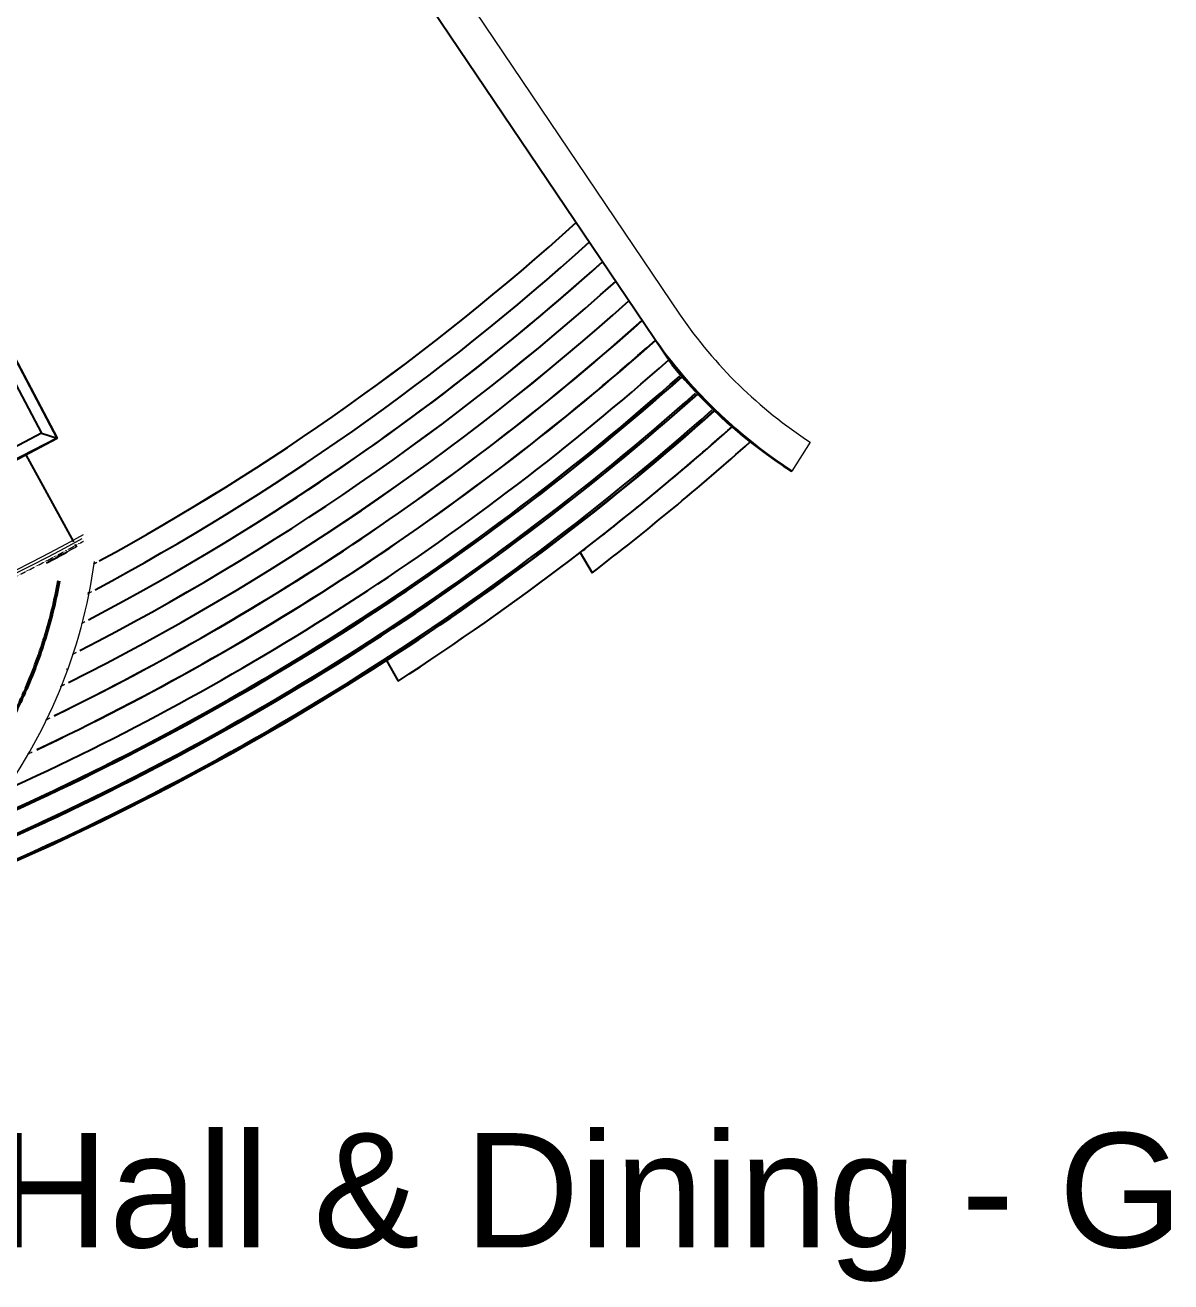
# Model space of a CAD drawing. Header units: inches. Extents: x -460 to 10305, y -938 to 5356.
# Drawn here: x 1751 to 2339, y -938 to -293 of the extents above; entities that cross this region are included whole.
import ezdxf
from ezdxf.enums import TextEntityAlignment as Align

# ---------------------------------------------------------------- set-up
doc = ezdxf.new("R2010")
doc.units = ezdxf.units.IN
doc.header["$MEASUREMENT"] = 0
doc.linetypes.add('01-0263-G-DWG-BFP-ARCH$0$Dash 1_16_', pattern=[0.125, 0.0625, -0.0625])
for name, color, linetype in [('01-0263-G-DWG-BFP-ARCH$0$SP-GROSS', 30, 'Continuous'), ('01-0263-G-DWG-BFP-ARCH$0$SP-STAIRS', 1, 'Continuous'), ('01-0263-G-DWG-BFP-ARCH$0$SP-WALL', 7, 'Continuous')]:
    doc.layers.add(name, color=color, linetype=linetype)
for name, color, linetype, lineweight in [('01-0263-G-DWG-BFP-ARCH$0$SP-HIDDEN', 143, 'Continuous', 9), ('01-0263-G-DWG-BFP-ARCH$0$SP-PRINT_TEXT', 250, 'Continuous', 13), ('01-0263-G-DWG-BFP-ARCH$0$SP-WALL-HALF', 42, 'Continuous', 13)]:
    doc.layers.add(name, color=color, linetype=linetype, lineweight=lineweight)
doc.styles.add('01-0263-G-DWG-BFP-ARCH$0$ARIAL', font='ARIAL', dxfattribs={"height": 0.2})

# ---------------------------------------------------------------- blocks, each defined once
blk = doc.blocks.new('01-0263-G-DWG-BFP-ARCH$0$Basic Wall _ U CONN - Curved Front Wall END - ___-4140287-GROUND FLOOR - PROPOSED')
at = {"layer": '01-0263-G-DWG-BFP-ARCH$0$SP-WALL'}
for p, q in [((1007.05, -1143.53), (1012.35, -1140.72)), ((1058.24, -1227.35), (1012.35, -1140.72)), ((1001.64, -1146.39), (1007.05, -1143.53)), ((1007.05, -1143.53), (1050.13, -1224.86)), ((1050.13, -1224.86), (1022.89, -1239.28)), ((1050.13, -1224.86), (1058.24, -1227.35)), ((1022.88, -1239.25), (1017.78, -1229.62)), ((1025.7, -1244.58), (1058.24, -1227.35)), ((1025.7, -1244.58), (1022.89, -1239.28))]:
    blk.add_line(p, q, dxfattribs=at)
blk = doc.blocks.new('01-0263-G-DWG-BFP-ARCH', base_point=(1295.16, 1352.86))
at = {"layer": '01-0263-G-DWG-BFP-ARCH$0$SP-GROSS'}
blk.add_lwpolyline([(2928.1, 1089.9), (3014.19, 930.33), (3014.24, 930.19), (3016.11, 931.17), (3062, 844.54), (3000.88, 813.14), (2978.91, 802.7), (2952.62, 791), (2935.69, 783.98), (2909.58, 773.36), (2883.83, 763.83), (2863.66, 756.81), (2840.26, 749.07), (2797.94, 736.29), (2765.51, 727.66), (2722.83, 717.94), (2687.72, 710.74)], dxfattribs=at)
at = {"layer": '01-0263-G-DWG-BFP-ARCH$0$SP-HIDDEN', "linetype": '01-0263-G-DWG-BFP-ARCH$0$Dash 1_16_', "lineweight": 20}
blk.add_arc((2469.99, 1907.23), 1269.34, 225.98434, 298.49131, dxfattribs=at)
at = {"layer": '01-0263-G-DWG-BFP-ARCH$0$SP-HIDDEN'}
for centre, radius, start, end in [((2469.99, 1907.23), 1266.34, 270.01137, 298.55945), ((2469.99, 1907.23), 1267.84, 270.01136, 298.49144), ((2814.05, 817.59), 269.51, 322.81608, 352.24562)]:
    blk.add_arc(centre, radius, start, end, dxfattribs=at)
at = {"layer": '01-0263-G-DWG-BFP-ARCH$0$SP-HIDDEN', "lineweight": 50}
blk.add_open_spline([(3014.83, 662.61), (3020.88, 670.57), (3032.04, 687.18), (3045.76, 713.89), (3056.27, 742.02), (3061.04, 761.46), (3062.84, 771.29)], degree=3, dxfattribs=at)
at = {"layer": '01-0263-G-DWG-BFP-ARCH$0$SP-STAIRS'}
for p, q in [((3330.52, 785.81), (3336.72, 775.43)), ((3118.06, 773.22), (3118.05, 773.22)), ((3231.03, 730.28), (3236.96, 719.8))]:
    blk.add_line(p, q, dxfattribs=at)
for centre, radius, start, end in [((2476.92, 1896.5), 1269.34, 298.54958, 312.12897), ((2476.86, 1896.44), 1269.34, 298.5532, 312.13275), ((2476.86, 1896.43), 1281.34, 298.1515, 312.05636), ((2476.86, 1896.43), 1293.34, 297.6976, 311.98131), ((2476.86, 1896.43), 1293.34, 301.94921, 311.98121), ((2476.85, 1896.43), 1305.34, 297.20309, 311.90767), ((2476.86, 1896.43), 1305.34, 297.20283, 311.90756), ((2476.85, 1896.43), 1317.34, 296.65083, 311.83538), ((2476.85, 1896.42), 1317.34, 296.65048, 311.83527), ((2476.94, 1896.41), 1329.34, 296.03801, 311.7614), ((2476.84, 1896.42), 1329.34, 296.04471, 311.7644), ((2477.76, 1896.97), 1341.34, 295.322, 311.64865), ((2477.65, 1896.98), 1341.34, 295.3294, 311.65243), ((2477.76, 1896.97), 1353.34, 294.54863, 311.58044), ((2474.98, 1897.18), 1365.34, 293.79087, 311.61308), ((2474.95, 1897.2), 1365.34, 293.794, 311.61337), ((2476.09, 1896.79), 1365.34, 293.79087, 311.61308), ((2476.06, 1896.81), 1365.34, 293.794, 311.61337), ((2475.01, 1897.17), 1377.34, 292.83249, 311.61793), ((2474.98, 1897.2), 1377.34, 292.83707, 311.61805), ((2476.13, 1896.78), 1377.34, 292.83249, 311.61793), ((2476.09, 1896.81), 1377.34, 292.83707, 311.61805), ((2475.01, 1897.21), 1389.34, 291.61631, 311.64565), ((2476.12, 1896.82), 1389.34, 291.61631, 311.64565), ((2476.34, 1896.77), 1389.34, 302.90169, 311.64082), ((2476.38, 1896.78), 1401.34, 302.87126, 311.6912), ((2476.4, 1896.77), 1401.34, 309.8354, 311.69091), ((2476.43, 1896.78), 1413.34, 307.49505, 311.76362), ((2476.4, 1896.77), 1401.34, 308.96886, 309.7213), ((2476.4, 1896.77), 1401.34, 308.02216, 308.71566), ((2476.4, 1896.77), 1401.34, 307.55375, 307.71022)]:
    blk.add_arc(centre, radius, start, end, dxfattribs=at)
at = {"layer": '01-0263-G-DWG-BFP-ARCH$0$SP-WALL'}
for p, q in [((3377.48, 882.35), (3129.65, 1249.76)), ((3378.18, 882.87), (3377.48, 882.35)), ((3439.12, 827.62), (3439.02, 827.47))]:
    blk.add_line(p, q, dxfattribs=at)
for centre, radius, start, end in [((3578.14, 1045.44), 258.59, 219.10388, 237.45232), ((3580.12, 1044.39), 258.59, 218.65476, 236.95762), ((2471.1, 1906.84), 1269.34, 297.45843, 298.00655)]:
    blk.add_arc(centre, radius, start, end, dxfattribs=at)
for points in [[(3077.99, 764.73), (3077.95, 764.59), (3077.91, 764.44), (3077.87, 764.3)], [(3078.08, 765.39), (3078.05, 765.17), (3078.02, 764.95), (3077.99, 764.73)], [(3067.25, 726.33), (3067.18, 726.09), (3067.11, 725.86), (3067.05, 725.62)]]:
    blk.add_open_spline(points, degree=3, dxfattribs=at)
at = {"layer": '01-0263-G-DWG-BFP-ARCH$0$SP-WALL-HALF'}
for p, q in [((3143.67, 1260.72), (3381.84, 907.62)), ((3369.94, 893.75), (3129.06, 1250.87)), ((3448.66, 842.39), (3439.2, 827.57)), ((3045.66, 835.89), (3070.15, 791.21)), ((3046.01, 836.08), (3070.56, 791.42)), ((3070.88, 789.89), (3071.62, 788.53)), ((3071.29, 790.1), (3072.03, 788.76)), ((3082.21, 780.74), (3080.51, 779.82)), ((3080.54, 779.87), (3082.24, 780.79)), ((3078.01, 764.86), (3079.68, 765.75)), ((3074.43, 749.42), (3076.22, 750.35)), ((3069.74, 733.5), (3071.66, 734.48)), ((3071.66, 734.48), (3069.74, 733.5)), ((3063.7, 717.02), (3065.73, 718.04)), ((3065.73, 718.03), (3063.7, 717.02))]:
    blk.add_line(p, q, dxfattribs=at)
for centre, radius, start, end in [((3580.12, 1043.89), 240.59, 214.5002, 236.88048), ((3580.12, 1044.39), 258.59, 215.62951, 236.97989), ((2476.94, 1896.41), 1329.34, 295.82841, 295.93212), ((2476.84, 1896.42), 1329.34, 295.83524, 295.93885), ((2477.65, 1896.98), 1341.34, 295.10653, 295.21973)]:
    blk.add_arc(centre, radius, start, end, dxfattribs=at)
blk.add_open_spline([(3071.62, 788.53), (3066.5, 785.78), (3061.37, 783.03), (3056.23, 780.3)], degree=3, dxfattribs=at)
at = {"layer": '01-0263-G-DWG-BFP-ARCH$0$SP-WALL'}
blk.add_blockref('01-0263-G-DWG-BFP-ARCH$0$Basic Wall _ U CONN - Curved Front Wall END - ___-4140287-GROUND FLOOR - PROPOSED', (2003.76, 2071.89), dxfattribs=at)
at = {"layer": '01-0263-G-DWG-BFP-ARCH$0$SP-PRINT_TEXT', "linetype": 'Continuous', "style": '01-0263-G-DWG-BFP-ARCH$0$ARIAL'}
blk.add_text('0263 UConn Brien McMahon Residence Hall & Dining - G', height=58.6919, dxfattribs=at).set_placement((2589.58, 429.1), align=Align.CENTER)

msp = doc.modelspace()

# ---------------------------------------------------------------- block references
msp.add_blockref('01-0263-G-DWG-BFP-ARCH', (0.26, 3.26))

doc.saveas('drawing.dxf')
